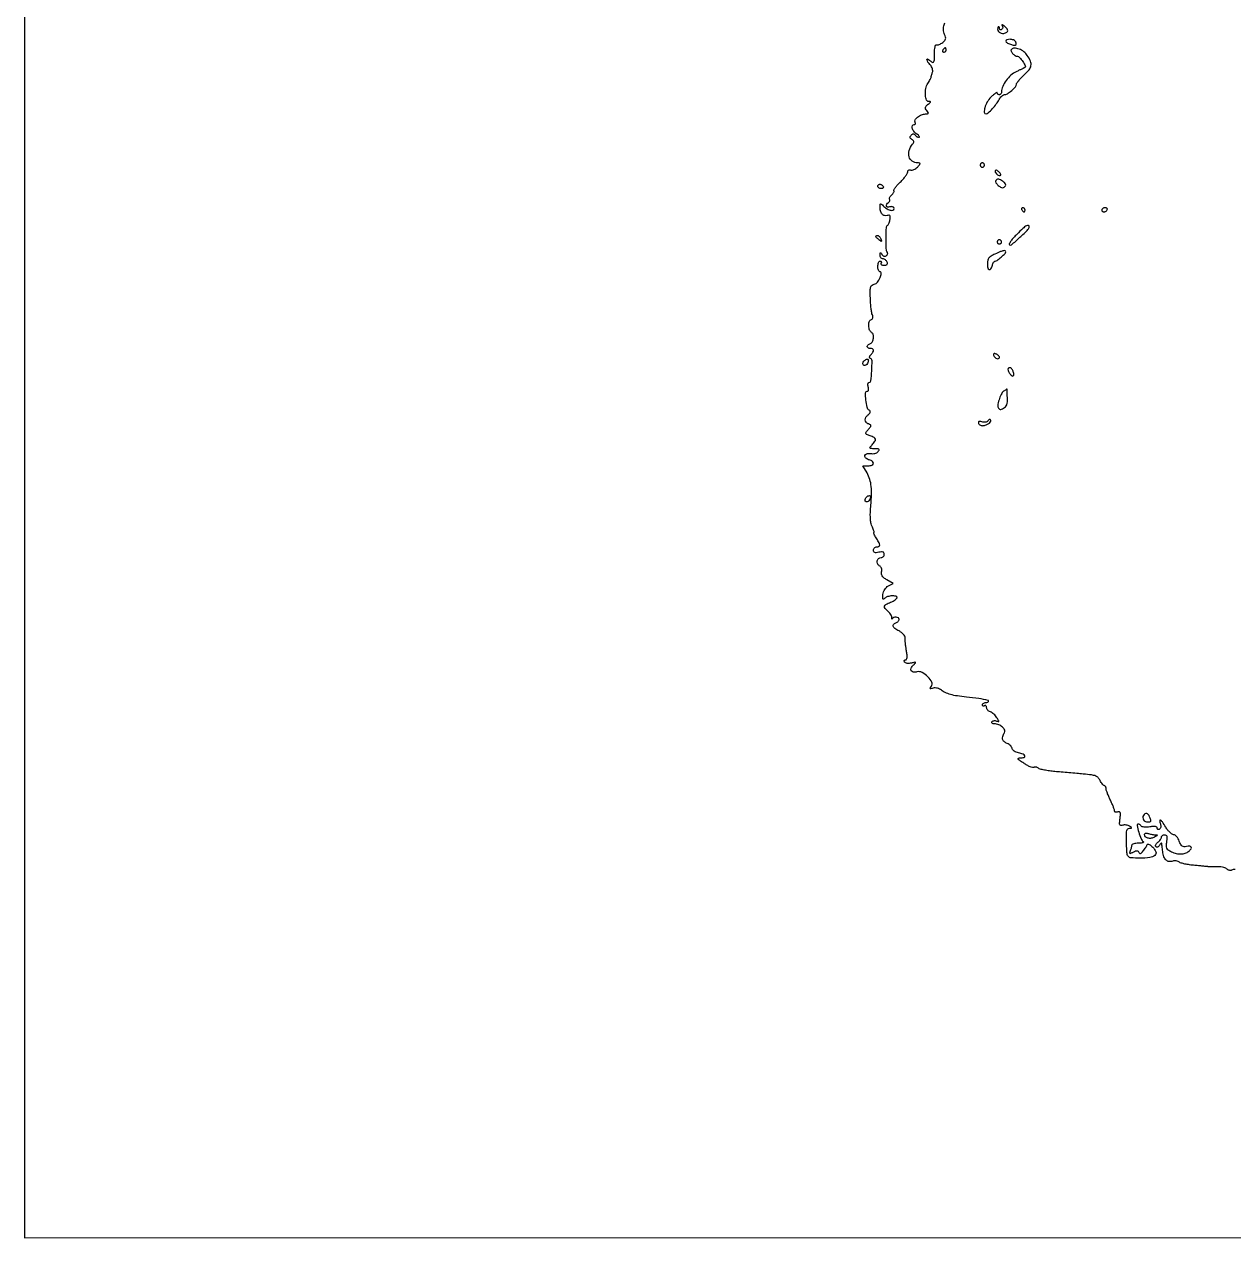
# Model space of a CAD drawing. Extents: x 0 to 4160, y 0 to 3120.
# Drawn here: x 0 to 567, y 0 to 569 of the extents above; entities that cross this region are included whole.
import ezdxf

# ---------------------------------------------------------------- set-up
doc = ezdxf.new("R2010")
doc.units = 0

msp = doc.modelspace()

# ---------------------------------------------------------------- linework, layer by layer
for points in [[(4159.499279, 606.274193, 0.000001), (4159.667734, 974.478125, 0.000057)], [(757.647081, 3119.740147, 0.000002), (520.492565, 3119.487217, 0.4139)], [(0.042426, 799.656512, 0.000072), (0, 504.968615), (0, 0), (1964.75, 0.149832, 0.000016), (2717.930904, 0.232101, 0.000028)], [(567.508103, 172.651298, 0.197791), (565.786628, 172.368129, -0.141867), (565.349245, 172.246269, -0.064607), (564.756135, 172.329347, -0.056407), (564.108947, 172.588516, -0.049824), (563.50622, 172.994838, 0.088438), (562.737695, 173.431105, 0.033416), (561.54373, 173.76551, 0.031821), (560.166603, 173.963305, 0.033563), (558.800025, 173.979611, -0.005013), (557.499566, 173.920865, -0.00677), (556.322507, 173.895466, -0.004754), (555.338749, 173.896914, -0.071022), (555, 173.949077, 0.047454), (554.629268, 174.024135, 0.001163), (552.897436, 174.202435, 0.002514), (550.862767, 174.396803, 0.001707), (548.544462, 174.598531, -0.014235), (546.172881, 174.864907, -0.017328), (543.972212, 175.25394, -0.016017), (542.164291, 175.699542, -0.105144), (541.34245, 176.130755, 0.08282), (540.733219, 176.485639, 0.051928), (539.933968, 176.696919, 0.050499), (539.078146, 176.742975, 0.063756), (538.297988, 176.605447, -0.102925), (536.504361, 176.431456, -0.163257), (535.115862, 177.071755, -0.124025), (534.142859, 178.595586, -0.048266), (533.580885, 181.050738, 0.000479), (533.40405, 182.408386, 0.000651), (533.24164, 183.633654, 0.000431), (533.103028, 184.662305, 0.007327), (533.052176, 185, 0.478271), (532.941115, 185.062774, 0.096907), (532.720418, 184.921007, 0.042476), (532.402435, 184.559696, 0.018222), (532.03906, 184.02896, -0.063267), (531.623628, 183.5259, -0.096837), (531.146203, 183.225861, -0.126842), (530.685257, 183.172304, -0.16362), (530.305945, 183.360721, -0.198182), (530.137158, 183.766596, -0.107732), (530.252568, 184.303253, -0.07807), (530.641287, 184.893614, -0.050371), (531.251572, 185.442004, 0.038632), (531.920576, 186.015402, 0.039762), (532.486399, 186.679735, 0.042964), (532.878172, 187.333114, 0.114055), (533, 187.860243, -0.125281), (533.11065, 188.294918, -0.10078), (533.422157, 188.665196, -0.090229), (533.888121, 188.914057, -0.077798), (534.437129, 189, -0.156577), (535.07025, 188.796753, -0.172226), (535.437299, 188.269821, -0.086175), (535.529954, 187.301478, -0.021089), (535.33955, 185.704975, 0.030536), (535.152996, 183.842329, 0.125333), (535.388335, 182.741413, 0.131264), (536.114661, 181.914945, 0.034839), (537.652421, 181.036288, 0.050943), (539.932654, 180.20996, 0.06724), (542.126975, 179.96407, 0.075347), (544.103832, 180.309715, 0.091063), (545.75, 181.220019, 0.059736), (546.819949, 182.335177, 0.273568), (546.915639, 183.191268, 0.292248), (546.2213, 183.645563, 0.064245), (544.737644, 183.470289, -0.064576), (543.534238, 183.328927, -0.155357), (542.692208, 183.608239, -0.116872), (542.018369, 184.392891, -0.028997), (541.324508, 185.951237, 0.04034), (540.773046, 187.117887, 0.048657), (540.069586, 188.104426, 0.055977), (539.327593, 188.785047, 0.15893), (538.668424, 189, -0.154019), (537.94628, 189.227853, -0.037676), (536.969886, 190.028125, -0.03506), (535.938654, 191.160245, -0.028791), (535, 192.5, 0.010876), (533.392919, 194.97812, 0.103797), (532.489796, 195.848371, 0.633855), (532.132906, 195.61968, 0.044623), (532.47329, 194.084157, -0.055621), (532.628426, 193.303639, -0.06322), (532.597037, 192.54216, -0.072852), (532.393591, 191.913363, -0.140631), (532.040677, 191.52514, -0.091268), (531.643474, 191.370374, -0.169909), (531.305699, 191.42042, -0.175599), (531.080206, 191.66765, -0.098263), (531, 192.071825, 0.233339), (530.763936, 192.550124, 0.119633), (530.13718, 192.826801, 0.063418), (529.070287, 192.881167, 0.021284), (527.518323, 192.696686, -0.026863), (526.142899, 192.548725, -0.036053), (524.889795, 192.572065, -0.039173), (523.903632, 192.740335, -0.194891), (523.459306, 193.065844, 0.0588), (523.175608, 193.42317, 0.050527), (522.802641, 193.725592, 0.053037), (522.401301, 193.931675, 0.092363), (522.034584, 194, 0.476164), (521.533777, 193.383226, 0.019911), (522.323308, 190.24686, 0.023226), (523.414025, 187.092078, 0.14513), (524.459906, 185.765313, -0.373708), (524.527437, 185.489998, -0.194621), (524.239785, 185.241942, -0.059493), (523.431136, 185.070988, -0.021199), (522.25, 185.015313, 0.026715), (521.004676, 184.942841, 0.042065), (519.954687, 184.734773, 0.05136), (519.21438, 184.437075, 0.278327), (519, 184.081787, -0.046211), (518.956765, 183.614984, -0.014847), (518.808584, 182.934477, -0.014669), (518.597814, 182.182953, -0.015912), (518.34837, 181.465454, 0.025274), (518.049385, 180.550602, 0.377061), (518.186089, 180.271758, 0.212831), (518.594098, 180.282197, 0.011604), (519.7677, 180.875677, -0.027718), (520.807748, 181.360208, -0.108458), (521.502665, 181.475553, -0.177133), (521.992073, 181.267355, -0.106127), (522.356509, 180.74201, 0.130186), (522.688637, 180.308674, 0.246215), (523.110665, 180.234007, 0.119869), (523.660568, 180.568373, 0.026723), (524.401116, 181.39181, 0.01407), (525.011162, 182.192826, 0.01364), (525.581779, 183.035072, 0.013679), (526.042763, 183.802673, 0.047966), (526.276437, 184.32931, -0.331522), (526.588824, 184.547089, -0.101168), (527.184843, 184.405595, -0.058206), (527.989567, 183.911091, -0.029534), (528.879412, 183.120588, -0.104073), (530.313049, 180.922805, -0.318967), (529.901934, 179.291908, -0.148889), (527.554182, 178.26948, -0.028787), (522.877555, 178, -0.017771), (518.670373, 178.149581, -0.228543), (517.341988, 178.91095, -0.139536), (516.771189, 180.612285, -0.005497), (516.535952, 187.25, -0.014388), (516.546275, 189.627049, -0.064404), (516.770102, 190.998763, -0.137357), (517.232968, 191.731526, -0.183123), (517.959942, 192.015313, 0.012447), (518.844234, 192.04613, 0.385018), (518.986063, 192.190644, 0.257948), (518.875788, 192.411043, 0.007949), (518, 192.992484, 0.065355), (517.300176, 193.321664, 0.044069), (516.437933, 193.515442, 0.04403), (515.553943, 193.55523, 0.064722), (514.788707, 193.422069, -0.092966), (513.925766, 193.321384, -0.288665), (513.473426, 193.652093, -0.113899), (513.340002, 194.531189, -0.012786), (513.546669, 196.554942, 0.013265), (513.741703, 198.483051, 0.100059), (513.62792, 199.387295, 0.284059), (513.22325, 199.723078, 0.127053), (512.507962, 199.641429, -0.058715), (511.930686, 199.494572, -0.104037), (511.442964, 199.531471, -0.149233), (511.122814, 199.74082, -0.175622), (511, 200.079691, 0.083313), (510.897578, 200.690108, 0.00938), (510.4125, 202.013877, 0.011167), (509.765868, 203.576597, 0.008852), (509, 205.236136, -0.011331), (508.234286, 206.917199, -0.013285), (507.5875, 208.545124, -0.012255), (507.113847, 209.941119, -0.075794), (507, 210.687829, 0.062114), (506.937429, 211.189563, 0.080425), (506.753401, 211.61455, 0.09792), (506.480679, 211.898992, 0.154003), (506.160515, 212, -0.187264), (505.766004, 212.153125, -0.038352), (505.24481, 212.70851, -0.035511), (504.704343, 213.488441, -0.026874), (504.222073, 214.411948, 0.084968), (503.335468, 215.716118, 0.110573), (502.134089, 216.510039, 0.058932), (500.159085, 217.005892, 0.010131), (496.311558, 217.423015, -0.000109), (493.232275, 217.694533, -0.000066), (489.59152, 218.016841, -0.000066), (485.980357, 218.337493, -0.000117), (483, 218.603233, -0.01245), (480.422764, 218.898475, -0.015663), (478.055055, 219.305598, -0.013826), (476.113628, 219.758651, -0.108499), (475.293805, 220.178255, 0.064523), (474.759862, 220.513269, 0.063578), (474.155509, 220.703197, 0.069181), (473.575195, 220.726055, 0.114193), (473.112562, 220.569567, -0.207653), (472.515842, 220.482987, -0.030648), (471.33462, 220.8832, -0.030288), (469.920641, 221.56363, -0.021795), (468.42921, 222.483477, -0.007024), (466.429189, 223.882158, -0.097567), (465.830172, 224.522647, -0.497611), (465.964523, 224.873153, -0.07044), (466.860453, 225, 0.067476), (468.565807, 225.231194, 0.438289), (468.918487, 225.916717, 0.217691), (468.09761, 226.747031, 0.04128), (466, 227.35, -0.041314), (464.851823, 227.680133, -0.054355), (463.88125, 228.174567, -0.065882), (463.215722, 228.748155, -0.184008), (463, 229.314485, 0.140053), (462.827998, 229.916499, 0.054847), (462.289122, 230.60205, 0.048668), (461.505872, 231.258801, 0.043274), (460.579988, 231.781601, -0.070372), (459.15223, 232.692802, -0.15829), (458.490246, 233.776726, -0.144204), (458.560126, 235.11577, -0.05495), (459.378258, 236.816535, 0.251281), (459.460184, 238.060096, 0.10522), (458.43127, 239.4529, 0.083527), (456.658266, 240.560062, 0.093764), (454.690983, 240.968197, -0.053267), (454.040092, 241.049331, -0.113266), (453.586983, 241.271579, -0.183393), (453.400996, 241.591604, -0.181266), (453.473008, 241.956326, -0.134469), (453.816743, 242.276475, -0.080046), (454.350736, 242.455096, -0.070073), (454.987826, 242.469835, -0.062487), (455.631044, 242.31134, 0.02755), (456.474443, 242.039946, 0.44843), (456.69469, 242.186414, 0.168628), (456.612982, 242.603905, 0.007716), (455.851494, 243.866188, 0.040665), (455.207188, 244.732404, 0.032766), (454.385708, 245.552363, 0.033837), (453.520781, 246.211682, 0.069194), (452.752475, 246.578561, -0.071861), (452.082604, 246.902813, -0.067272), (451.51479, 247.409554, -0.071494), (451.131149, 248.014609, -0.10598), (451, 248.626405, 0.069787), (450.926319, 249.151734, 0.14451), (450.70625, 249.49832, 0.189949), (450.379947, 249.614704, 0.13093), (450, 249.5, -0.082592), (449.6179, 249.343488, -0.161196), (449.29375, 249.3746, -0.182303), (449.078288, 249.586039, -0.108972), (449, 249.940983, -0.19465), (449.163675, 250.345487, -0.087014), (449.636458, 250.688914, -0.066882), (450.337405, 250.922028, -0.046909), (451.166667, 251, 0.268083), (451.882111, 251.4133, 0.495403), (451.66123, 251.94039, 0.027756), (447.35181, 252.807437, 0.011783), (441.5, 253.509992, -0.014552), (437.303261, 254.037434, -0.029036), (434.032799, 254.741971, -0.037072), (431.540437, 255.63582, -0.074585), (429.782882, 256.7558, 0.067859), (428.96959, 257.289497, 0.050331), (427.956634, 257.653121, 0.050825), (426.904582, 257.804066, 0.074316), (425.975731, 257.703904, -0.012413), (424.835078, 257.435681, -0.254359), (424.50781, 257.534064, -0.364148), (424.484299, 257.819536, -0.019115), (425.08535, 258.60284, 0.294151), (425.314868, 260.497361, 0.083038), (423.510243, 263.039666, 0.074946), (420.789557, 265.057693, 0.184147), (418.359094, 265.361522, -0.086181), (416.636644, 265.244365, -0.24325), (415.658552, 265.886937, -0.24314), (415.617255, 267.056803, -0.086127), (416.611608, 268.468751, 0.007888), (417.602319, 269.491226, 0.386905), (417.606366, 269.752054, 0.274549), (417.312218, 269.846953, 0.005523), (415.729894, 269.468344, -0.042521), (414.706482, 269.302226, -0.054228), (413.751688, 269.333198, -0.064328), (412.988927, 269.543689, -0.156122), (412.550077, 269.918973, -0.082786), (412.381074, 270.332023, -0.161413), (412.41513, 270.682448, -0.182161), (412.644348, 270.915401, -0.108702), (413.028881, 271, 0.271526), (413.493209, 271.272225, 0.104683), (413.723654, 272.012849, 0.051878), (413.71005, 273.294545, 0.015118), (413.425485, 275.25, -0.008357), (413.145663, 277.005926, -0.008396), (412.925169, 278.767451, -0.008254), (412.78416, 280.30889, -0.033015), (412.775907, 281.256216, 0.13406), (412.607257, 282.050447, 0.059593), (412.0025, 282.944334, 0.051796), (411.077678, 283.811857, 0.0432), (409.938319, 284.531896, -0.031234), (407.944218, 285.7264, -0.153535), (407.145538, 286.747118, -0.298718), (407.342739, 287.623649, -0.100975), (408.5, 288.361626, 0.055615), (409.073647, 288.65847, 0.05786), (409.559375, 289.071116, 0.064334), (409.889786, 289.531511, 0.12413), (410, 289.968615, 0.261869), (409.619315, 290.645631, 0.115518), (408.610214, 290.975906, 0.102001), (407.462428, 290.840991, 0.187288), (406.747228, 290.25, -0.04843), (406.606014, 290.046527, -0.573414), (406.529921, 290.0599, -0.132103), (406.512949, 290.242152, -0.014631), (406.596456, 290.656044, 0.141489), (406.566605, 291.221239, 0.046604), (406.218511, 291.986252, 0.042057), (405.652276, 292.806462, 0.036752), (404.932561, 293.561032, -0.032407), (403.407181, 295.132739, -0.239857), (403.17173, 296.116884, -0.212935), (403.823407, 296.964245, -0.025731), (406, 298, 0.023358), (407.148944, 298.540069, 0.032352), (408.11875, 299.135727, 0.033695), (408.819057, 299.70534, 0.208074), (409, 300.12132, 0.354099), (408.430414, 300.82475, 0.06415), (406.630369, 300.971572, 0.05736), (404.595089, 300.640337, 0.128061), (403.252493, 299.852493, -0.083527), (402.728452, 299.479379, -0.414549), (402.420383, 299.586247, -0.12544), (402.297761, 300.187023, -0.01375), (402.405165, 301.602493, -0.054715), (402.681411, 302.882528, -0.060051), (403.224053, 304.029723, -0.062981), (403.99559, 304.969157, -0.071928), (404.945624, 305.638556), (407.185905, 306.777111), (404.222884, 308.527411, -0.031994), (402.856352, 309.457359, -0.082781), (402.051427, 310.331647, -0.112911), (401.714799, 311.242349, -0.09654), (401.779635, 312.265325, 0.070309), (401.881295, 313.142414, 0.084062), (401.722156, 313.957893, 0.088222), (401.313358, 314.645406, 0.087261), (400.691237, 315.152916, -0.162902), (399.795551, 316.13855, -0.163521), (399.675374, 317.46308, -0.167403), (400.377379, 318.56943, -0.170023), (401.606989, 319, 0.108245), (402.138448, 319.116419, 0.099667), (402.590803, 319.446222, 0.095534), (402.894122, 319.939118, 0.090536), (403, 320.519052, 0.110348), (402.85055, 321.187981, 0.199747), (402.441824, 321.558852, 0.118247), (401.702979, 321.638342, 0.029428), (400.5, 321.410644, -0.029142), (399.271262, 321.177342, -0.126491), (398.541055, 321.267075, -0.206124), (398.141628, 321.662586, -0.096238), (398, 322.391592, -0.092135), (398.114111, 323.005596, -0.096052), (398.440625, 323.52753, -0.09939), (398.92769, 323.876819, -0.106399), (399.5, 324, 0.108905), (400.535577, 324.228265, 0.293464), (400.921829, 324.836228, 0.12995), (400.630765, 325.915737, 0.022303), (399.481716, 327.722642, -0.022682), (398.917381, 328.611558, -0.027893), (398.477207, 329.489973, -0.028289), (398.197825, 330.25016, -0.144704), (398.194168, 330.695148, 0.120731), (398.21134, 331.136426, 0.027051), (398.019654, 331.870285, 0.026554), (397.698875, 332.715632, 0.022964), (397.276065, 333.565397, -0.079308), (396.851132, 334.731933, -0.02417), (396.583001, 336.597977, -0.023042), (396.476962, 338.791367, -0.020706), (396.56609, 341.065397, 0.009237), (396.995465, 347.970227, 0.034264), (396.887062, 352.328178, 0.052131), (396.233649, 355.592832, 0.052561), (394.920148, 358.642169), (393.034168, 362), (395.517084, 362, 0.078433), (397.231837, 362.27065, 0.277129), (397.934858, 363.077044, 0.297762), (397.533119, 364.020728, 0.083629), (396, 364.710251, -0.111366), (394.400211, 365.538237, -0.263891), (393.949433, 366.752891, -0.288871), (394.761395, 367.672911, -0.119098), (396.49365, 367.756463, 0.053014), (397.551194, 367.668534, 0.05411), (398.596062, 367.806296, 0.058895), (399.495026, 368.141448, 0.101234), (400.116095, 368.639886, 0.062119), (400.556, 369.32825, 0.344081), (400.467095, 369.729179, 0.157255), (399.904044, 369.952659, 0.016472), (398.467457, 370, -0.009818), (396.729179, 370.034135, -0.250298), (396.333871, 370.26564, -0.31758), (396.36049, 370.677626, -0.014008), (397.345012, 371.828741, 0.029466), (398.657947, 373.463507, 0.214492), (398.848348, 374.426752, 0.217941), (398.253366, 375.198782, 0.030435), (396.368023, 376.050177, -0.01502), (394.741632, 376.725108, -0.219142), (394.34376, 377.182483, -0.241374), (394.453436, 377.755191, -0.018167), (395.504143, 379.004578, 0.013385), (396.521761, 380.191391, 0.159059), (396.736, 380.749446, 0.278739), (396.515079, 381.161051, 0.042053), (395.636119, 381.58614, -0.119759), (394.500461, 382.371098, -0.178791), (394.064308, 383.483117, -0.148542), (394.428474, 384.77384, -0.07719), (395.547334, 386.039284, 0.038208), (396.190703, 386.662021, 0.128255), (396.454217, 387.180533, 0.198969), (396.374578, 387.623896, 0.112137), (395.978561, 388.01325, -0.199302), (394.96692, 389.41905, -0.031081), (394.382029, 392.863939, -0.030238), (394.229005, 396.218698, -0.409863), (395.022017, 397, 0.190309), (395.414891, 397.155154, 0.147037), (395.648331, 397.556721, 0.092244), (395.680602, 398.19365, 0.043524), (395.5, 399, -0.04296), (395.327444, 399.766377, -0.076151), (395.338049, 400.4125, -0.11831), (395.520542, 400.839434, -0.237132), (395.840063, 401, 0.380334), (396.726105, 401.787965, 0.014776), (397.140223, 406.509022, 0.015034), (397.272857, 411.265459, 0.312397), (396.5, 412.376514, -0.165215), (396.191095, 412.628835, -0.177982), (396.111669, 413.008672, -0.10881), (396.3, 413.504635, -0.04418), (396.75, 414.075, 0.043888), (397.706221, 415.28554, 0.168082), (397.938442, 416.203457, 0.274815), (397.520918, 416.786262, 0.103557), (396.5, 417, -0.057609), (395.926285, 417.066322, -0.076852), (395.440625, 417.262322, -0.095748), (395.115158, 417.552359, -0.164455), (395, 417.893011, -0.13875), (395.108626, 418.276919, -0.061199), (395.440625, 418.692784, -0.053891), (395.926204, 419.075237, -0.048303), (396.5, 419.361626, 0.181893), (397.463083, 420.21704, 0.090997), (397.956494, 421.794261, 0.092408), (397.854442, 423.42242, 0.195), (397.119402, 424.426205, -0.168398), (396.164508, 425.598487, -0.072391), (395.747654, 427.599731, -0.076455), (395.92471, 429.523396, -0.244715), (396.752003, 430.458329, 0.092355), (397.331633, 430.814178, 0.137501), (397.647275, 431.314598, 0.118488), (397.68211, 431.964364, 0.058625), (397.436972, 432.758429, -0.063487), (397.127359, 433.796934, -0.011269), (396.842814, 435.8102, -0.012031), (396.617994, 438.199744, -0.010582), (396.496335, 440.701825, -0.008358), (396.45784, 444.297474, -0.067903), (396.689684, 445.923738, -0.167734), (397.277521, 446.765556, -0.121152), (398.345798, 447.201825, 0.193), (399.784409, 448.040669, 0.061251), (401.083656, 450.211877, 0.083167), (401.605291, 452.246786, 0.439331), (400.913517, 453, -0.240751), (400.563145, 453.179085, -0.06897), (400.268346, 453.734375, -0.0529), (400.066623, 454.542456, -0.034746), (400, 455.5, -0.040452), (400.077571, 456.457223, -0.059813), (400.311086, 457.265625, -0.078662), (400.653831, 457.815127, -0.217355), (401.059017, 458, -0.108972), (401.413961, 457.921712, -0.182303), (401.6254, 457.70625, -0.161196), (401.656512, 457.3821, -0.082592), (401.5, 457, 0.198616), (401.438409, 456.621819, 0.182768), (401.65913, 456.29375, 0.105992), (402.176143, 456.071602, 0.048696), (402.909598, 456, 0.048151), (403.791536, 456.08513, 0.153487), (404.305555, 456.363975, 0.198974), (404.490903, 456.833012, 0.087704), (404.361626, 457.5, 0.074185), (404.037471, 458.073431, 0.064359), (403.545909, 458.559375, 0.06686), (402.968559, 458.888097, 0.096313), (402.393011, 459, -0.125204), (401.862965, 459.134842, -0.101762), (401.413695, 459.514063, -0.091119), (401.114537, 460.081487, -0.078209), (401.015313, 460.75, -0.014763), (401.049641, 461.646453, -0.283898), (401.205069, 461.863691, -0.345083), (401.438495, 461.799577, -0.018391), (401.903509, 461.121885, 0.079679), (402.3221, 460.648105, 0.090282), (402.851367, 460.353397, 0.09954), (403.407118, 460.280987, 0.121774), (403.904508, 460.440983, 0.072792), (404.296595, 460.770498, 0.087521), (404.548799, 461.180044, 0.100508), (404.624632, 461.603932, 0.133346), (404.513677, 461.97787, -0.129636), (403.953038, 463.817987, -0.011463), (403.879645, 468.716145, -0.008522), (404.004668, 473.718704, -0.229077), (404.615974, 474.858151, 0.106775), (404.972046, 475.25599, 0.03618), (405.308286, 475.961076, 0.034044), (405.577628, 476.817839, 0.033081), (405.731384, 477.711471, 0.033566), (405.770427, 478.762124, 0.169062), (405.56382, 479.302938, 0.243578), (405.122313, 479.486009, 0.070524), (404.380459, 479.315754, -0.171527), (403.135242, 479.282548, -0.143844), (402.038384, 480.031042, -0.105199), (401.282138, 481.495699, -0.064851), (401.015313, 483.424314, -0.022209), (401.057581, 484.583301, -0.406617), (401.310599, 484.804114, -0.16671), (401.770076, 484.617794, -0.005644), (403.25, 483.301595, 0.07132), (404.883494, 482.194102, 0.098306), (406.593265, 481.743985, 0.260122), (407.447236, 482.153897, 0.30056), (407.474206, 483.041736, 0.137789), (407.158227, 483.332211, 0.079511), (406.662845, 483.491347, 0.069087), (406.069399, 483.499764, 0.060733), (405.467975, 483.349337, -0.156164), (404.538237, 483.296675, -0.285252), (404.032432, 483.826924, -0.199829), (404.202695, 484.71995, -0.109019), (405.016312, 485.510081, 0.078968), (405.366404, 485.811716, 0.090809), (405.58565, 486.193856, 0.100776), (405.641812, 486.595628, 0.123519), (405.527322, 486.955791, -0.175823), (405.443224, 487.359282, -0.075522), (405.60461, 487.893536, -0.061499), (405.9718, 488.470255, -0.047102), (406.5, 489, 0.041864), (407.032575, 489.523079, 0.056717), (407.411612, 490.080217, 0.070237), (407.592982, 490.58674, 0.191587), (407.527901, 490.954855, -0.281999), (407.526149, 491.409738, -0.022395), (408.226729, 492.454594, -0.025132), (409.24513, 493.699404, -0.016269), (410.538912, 495.037715, 0.019359), (411.864042, 496.425505, 0.023864), (412.983305, 497.821343, 0.023292), (413.795389, 499.056592, 0.134554), (414, 499.803156, -0.103547), (414.106434, 500.311589, -0.151987), (414.403544, 500.654208, -0.143187), (414.857672, 500.780043, -0.088298), (415.406044, 500.674428, 0.134474), (416.071881, 500.608252, 0.061955), (416.912815, 500.861061, 0.054849), (417.787724, 501.368262, 0.05011), (418.561032, 502.067439, 0.007132), (419.643744, 503.298677, 0.175617), (419.800847, 503.716886, 0.38924), (419.591247, 503.950751, 0.024422), (418.583559, 504, -0.159215), (416.090329, 504.81457, -0.173439), (414.663938, 506.918541, -0.138777), (414.732905, 509.855496, -0.094415), (416.308087, 512.826215, 0.058284), (416.727438, 513.496015, 0.152751), (416.805604, 514.051553, 0.154598), (416.553202, 514.548267, 0.060151), (415.944057, 515.034575, -0.051414), (415.320087, 515.515164, -0.167632), (415.082845, 515.971342, -0.176722), (415.183279, 516.460677, -0.058349), (415.645492, 517.045492, -0.046277), (416.206824, 517.511532, -0.145335), (416.668282, 517.660251, -0.181657), (417.071357, 517.519357, -0.080562), (417.446149, 517.087132, 0.068311), (417.78938, 516.671251, 0.05246), (418.262443, 516.319345, 0.053428), (418.786722, 516.080167, 0.080485), (419.281523, 516, 0.325584), (419.493887, 516.154682, 0.231279), (419.450376, 516.457282, 0.067862), (419.000676, 516.956868, 0.022847), (418.222506, 517.556704, -0.072791), (416.833653, 518.867095, -0.103626), (416.078859, 520.380579, -0.191785), (416.217311, 521.501751, -0.273789), (417.059017, 522, 0.119008), (417.409578, 522.084638, 0.186698), (417.613321, 522.313295, 0.153318), (417.632139, 522.658675, 0.076081), (417.458879, 523.066535, -0.287718), (417.466313, 524.171471, -0.083357), (418.65996, 525.496296, -0.069491), (420.495005, 526.577277, -0.094431), (422.372445, 526.968197, 0.027106), (423.352085, 527.038048, 0.276219), (423.659858, 527.27908, 0.247241), (423.61165, 527.688028, 0.022659), (422.97406, 528.531256, -0.051872), (422.398626, 529.392408, -0.174404), (422.305421, 530.053386, -0.144485), (422.652671, 530.700929, -0.032096), (423.601615, 531.54574, 0.016541), (424.364014, 532.183117, 0.119348), (424.633817, 532.574268, 0.470242), (424.526191, 532.765389, 0.090643), (424.069074, 532.764484, -0.356604), (422.887504, 533.413542, -0.078176), (422.325294, 535.843651, -0.063273), (422.492794, 538.882737, -0.099982), (423.459465, 541.297792, 0.011852), (424.017494, 542.19515, 0.013989), (424.500913, 543.07033, 0.012897), (424.866951, 543.826372, 0.080795), (424.97856, 544.239502, -0.035645), (425.046286, 544.625072, -0.009963), (425.206808, 545.216425, -0.009998), (425.415687, 545.879942, -0.010357), (425.648638, 546.526748, 0.108905), (425.757601, 547.25039, 0.057807), (425.591846, 548.146093, 0.053474), (425.197222, 549.065799, 0.055908), (424.621281, 549.865986, -0.037591), (423.509183, 551.297677, -0.102026), (423.032632, 552.484185, -0.585815), (423.355712, 552.750575, -0.104142), (424.2, 552.2, 0.055915), (425.462939, 551.191834, 0.390523), (426.172898, 551.322968, 0.153361), (426.555428, 552.407196, 0.013279), (426.579963, 555.373095, -0.01994), (426.616808, 557.079215, -0.040793), (426.807436, 558.403096, -0.060474), (427.109393, 559.242404, -0.375491), (427.5, 559.401253, 0.133619), (428.015032, 559.366955, 0.041108), (428.769711, 559.585061, 0.037839), (429.610366, 559.979953, 0.033555), (430.418166, 560.511366, 0.044954), (431.347907, 561.35827, 0.127838), (431.755401, 562.126219, 0.124416), (431.74304, 563.008535, 0.041508), (431.303564, 564.233208, -0.053174), (430.94925, 565.29789, -0.04272), (430.793122, 566.49561, -0.043037), (430.84313, 567.691705, -0.056692), (431.103586, 568.751114, 0.042421), (431.375418, 569.735073, 0.033777)]]:
    msp.add_lwpolyline(points, format="xyb")
for points in [[(458.324353, 568.319098, -0.085227), (458.517838, 567.820558, -0.092469), (458.526028, 567.300578, -0.098926), (458.349683, 566.840296, -0.114024), (458.016312, 566.510081, -0.097971), (457.628734, 566.364967, -0.175383), (457.298542, 566.426519, -0.170148), (457.07752, 566.687759, -0.091536), (457, 567.10765, 0.041279), (456.963985, 567.543143, 0.119482), (456.846211, 567.819499, 0.254003), (456.673776, 567.899128, 0.182106), (456.476461, 567.809795, 0.229359), (456.124869, 566.798126, 0.146528), (456.627651, 565.633129, 0.12432), (457.774232, 564.805862, 0.159693), (459.064583, 564.72714, 0.060003), (460.444386, 565.271289, 0.256359), (460.907847, 565.988996, 0.203295), (460.595463, 566.902047, 0.03965), (459.308042, 568.127555, 0.016162), (458.669838, 568.611901, 0.106538), (458.303435, 568.7688, 0.532304), (458.193744, 568.658977, 0.086902)], [(430.5, 557, 0.082592), (430.343488, 556.6179, 0.161196), (430.3746, 556.29375, 0.182303), (430.586039, 556.078288, 0.108972), (430.940983, 556, 0.093332), (431.345238, 556.076123, 0.09642), (431.688914, 556.29375, 0.099167), (431.918938, 556.618444, 0.105053), (432, 557, 0.042167), (431.967655, 557.382849, 0.061769), (431.870461, 557.70625, 0.081139), (431.727648, 557.92554, 0.210953), (431.559017, 558, 0.151918), (431.34829, 557.934461, 0.038439), (431.066025, 557.70625, 0.035638), (430.768994, 557.382774, 0.029505)], [(462.597638, 557.264305, 0.306473), (462.446637, 556.481802, 0.078816), (463.168538, 555.334047, 0.069337), (464.323298, 554.334267, 0.144784), (465.453465, 554, -0.221035), (466.481062, 553.522396, -0.029951), (467.938377, 551.568183, -0.028956), (469.125141, 549.509722, -0.377531), (468.918173, 548.721852, -0.035245), (468.617202, 548.548939, -0.001627), (467.552617, 548.037628, -0.002696), (466.282821, 547.441212, -0.00193), (464.856695, 546.787403, 0.076931), (462.387307, 545.171098, 0.052434), (460.138095, 542.67244, 0.053693), (458.528887, 539.867459, 0.103763), (458, 537.346362, -0.072631), (457.924869, 536.83188, -0.087428), (457.70625, 536.395494, -0.100491), (457.381344, 536.103764, -0.133622), (457, 536, -0.091158), (456.618237, 536.070184, -0.095739), (456.29375, 536.271154, -0.099562), (456.076619, 536.570899, -0.107521), (456, 536.923077, 0.538922), (455.786409, 537.063687, 0.049828), (455.11875, 536.69375, 0.030491), (454.152249, 535.933516, 0.014483), (453, 534.846154, 0.066188), (451.27778, 532.595737, 0.060367), (450.138185, 529.90367, 0.087796), (449.91477, 527.777879, 0.400398), (450.75, 527.017277, 0.186295), (451.7704, 527.438387, 0.018125), (453.673372, 529.382195, 0.023828), (455.547536, 531.64887, 0.039137), (456.879547, 533.75, -0.038313), (457.42492, 534.613414, -0.04291), (458.077416, 535.348835, -0.047502), (458.735464, 535.864178, -0.136351), (459.285184, 536.033269, 0.13657), (460.731227, 536.478745, 0.033439), (462.752769, 537.974941, 0.031646), (464.538788, 539.697371, 0.187204), (465, 540.886042, -0.155177), (465.186417, 541.472237, -0.018273), (466.028125, 542.574093, -0.020477), (467.1596, 543.838865, -0.015431), (468.5, 545.136427, 0.035149), (470.89413, 547.644165, 0.131793), (471.793403, 549.605601, 0.143838), (471.550871, 551.652941, 0.044832), (470.070414, 554.407027, 0.085063), (468.437302, 556.151091, 0.070948), (466.215225, 557.384896, 0.081091), (464.050983, 557.831224, 0.209733)], [(460, 561.116631, 0.282338), (460.429374, 560.416855, 0.03517), (462.145659, 559.69166, 0.035516), (463.95953, 559.212103, 0.248128), (464.806465, 559.473132, 0.18005), (464.910449, 559.700395, 0.063227), (464.890965, 560.064551, 0.052789), (464.764375, 560.496276, 0.04074), (464.541119, 560.933469, 0.175387), (463.603388, 561.676358, 0.070724), (461.973121, 561.975585, 0.081962), (460.506355, 561.793892, 0.332498)], [(448, 503, 0.099038), (448.076342, 502.618362, 0.097945), (448.29375, 502.29375, 0.097945), (448.618362, 502.076342, 0.099038), (449, 502, 0.099038), (449.381638, 502.076342, 0.097945), (449.70625, 502.29375, 0.097945), (449.923658, 502.618362, 0.099038), (450, 503, 0.099038), (449.923658, 503.381638, 0.097945), (449.70625, 503.70625, 0.097945), (449.381638, 503.923658, 0.099038), (449, 504, 0.099038), (448.618362, 503.923658, 0.097945), (448.29375, 503.70625, 0.097945), (448.076342, 503.381638, 0.099038)], [(455, 500.181462, 0.149534), (455.266453, 499.310438, 0.084765), (456.035287, 498.506143, 0.097357), (456.934546, 498.077607, 0.264952), (457.590697, 498.257364, 0.274667), (457.658254, 498.52273, 0.066988), (457.466178, 498.952146, 0.05004), (457.075014, 499.46205, 0.030935), (456.524166, 499.979944, 0.030483), (455.879936, 500.451416, 0.110288), (455.405689, 500.625144, 0.256649), (455.121034, 500.514408, 0.176123)], [(455.393585, 495.827817, 0.277508), (455.380423, 494.747323, 0.082689), (456.480436, 493.425901, 0.079579), (457.984508, 492.498035, 0.241409), (459.147322, 492.59105, 0.11599), (459.81374, 493.256302, 0.226711), (459.893867, 493.985524, 0.133995), (459.332004, 494.801798, 0.03584), (458.04636, 495.738975, 0.030628), (457.077185, 496.264681, 0.100914), (456.37344, 496.432896, 0.154933), (455.83489, 496.281559, 0.109398)], [(402.5, 493, -0.139169), (402.607943, 492.620352, -0.191142), (402.478525, 492.29375, -0.138808), (402.110654, 492.073267, -0.066118), (401.559017, 492, -0.062283), (400.962904, 492.074545, -0.080552), (400.457961, 492.29375, -0.097988), (400.120018, 492.618621, -0.153634), (400, 493, -0.092995), (400.071618, 493.381732, -0.096318), (400.276414, 493.70625, -0.099231), (400.581949, 493.923444, -0.105429), (400.940983, 494, -0.089642), (401.346558, 493.926698, -0.053229), (401.7871, 493.70625, -0.051032), (402.193797, 493.382515, -0.06081)], [(467.5, 482, 0.029505), (467.768994, 481.617226, 0.035638), (468.066025, 481.29375, 0.038439), (468.34829, 481.065539, 0.151918), (468.559017, 481, 0.210953), (468.727648, 481.07446, 0.081139), (468.870461, 481.29375, 0.061769), (468.967655, 481.617151, 0.042167), (469, 482, 0.105053), (468.918938, 482.381556, 0.099167), (468.688914, 482.70625, 0.09642), (468.345238, 482.923877, 0.093332), (467.940983, 483, 0.108972), (467.586039, 482.921712, 0.182303), (467.3746, 482.70625, 0.161196), (467.343488, 482.3821, 0.082592)], [(505, 482, 0.092995), (505.071618, 481.618268, 0.096318), (505.276414, 481.29375, 0.099231), (505.581949, 481.076556, 0.105429), (505.940983, 481, 0.089642), (506.346558, 481.073302, 0.053229), (506.7871, 481.29375, 0.051032), (507.193797, 481.617485, 0.06081), (507.5, 482, 0.139169), (507.607943, 482.379648, 0.191142), (507.478525, 482.70625, 0.138808), (507.110654, 482.926733, 0.066118), (506.559017, 483, 0.062283), (505.962904, 482.925455, 0.080552), (505.457961, 482.70625, 0.097988), (505.120018, 482.381379, 0.153634)], [(465.240345, 470.621787, 0.015406), (463.657768, 468.934805, 0.025203), (462.437251, 467.401417, 0.02267), (461.617348, 466.140501, 0.341579), (461.67954, 465.653794, 0.392375), (462.651526, 465.617263, 0.008076), (466.612156, 469.136229, 0.010142), (470.394967, 472.752193, 0.199501), (471, 474.208208, 0.356779), (470.567888, 474.736698, 0.191522), (469.685164, 474.577465, 0.048176), (468.004051, 473.290948, 0.009257)], [(401.415903, 468.358556, -0.012731), (401.735322, 467.458284, -0.389672), (401.644403, 467.258808, -0.27071), (401.382614, 467.292701, -0.008807), (400.522892, 467.981001, -0.017238), (399.437502, 468.946872, -0.127361), (399.075, 469.530548, -0.389178), (399.234992, 469.870501, -0.097466), (399.893011, 470, -0.148172), (400.280616, 469.882557, -0.058677), (400.708728, 469.517826, -0.05126), (401.108853, 468.986565, -0.0442)], [(456, 467, 0.099038), (456.076342, 466.618362, 0.097945), (456.29375, 466.29375, 0.097945), (456.618362, 466.076342, 0.099038), (457, 466, 0.099038), (457.381638, 466.076342, 0.097945), (457.70625, 466.29375, 0.097945), (457.923658, 466.618362, 0.099038), (458, 467, 0.099038), (457.923658, 467.381638, 0.097945), (457.70625, 467.70625, 0.097945), (457.381638, 467.923658, 0.099038), (457, 468, 0.099038), (456.618362, 467.923658, 0.097945), (456.29375, 467.70625, 0.097945), (456.076342, 467.381638, 0.099038)], [(454.916667, 461.285469, 0.028098), (453.080769, 460.332353, 0.089658), (452.041148, 459.431744, 0.111929), (451.509226, 458.344917, 0.058121), (451.333333, 456.836874, 0.051306), (451.535159, 454.875148, 0.262604), (452.229638, 454.081177, 0.361783), (453.050037, 454.38599, 0.066351), (453.710251, 456, -0.03212), (453.964013, 456.765764, -0.043928), (454.294171, 457.4125, -0.051262), (454.646972, 457.86498, -0.204303), (454.963622, 458, 0.163679), (455.925853, 458.323664, 0.016353), (457.837742, 459.875002, 0.015001), (459.656177, 461.550014, 0.201781), (460, 462.367295, 0.318349), (459.692438, 462.801397, 0.137779), (458.947743, 462.84923, 0.045384), (457.516852, 462.405982, 0.007893)], [(395.361626, 410.5, -0.0934), (394.775912, 409.550368, -0.14009), (393.95259, 409.04161, -0.251538), (393.296638, 409.186723, -0.218435), (393, 409.833333, -0.112461), (393.174434, 410.599055, -0.082723), (393.676818, 411.313234, -0.083144), (394.380659, 411.82296, -0.115733), (395.135282, 412, -0.226347), (395.392473, 411.877284, -0.133446), (395.532574, 411.559375, -0.08379), (395.524131, 411.074834, -0.04548)], [(454.22894, 413.81318, 0.120025), (454.819479, 412.872631, 0.106345), (455.801325, 412.257968, 0.180578), (456.626672, 412.266106, 0.310331), (457, 412.809678, 0.13514), (456.884859, 413.227906, 0.062067), (456.534829, 413.677724, 0.054888), (456.022161, 414.088813, 0.049992), (455.41644, 414.393691, 0.045328), (454.780247, 414.573751, 0.161356), (454.366128, 414.517614, 0.257062), (454.181849, 414.25556, 0.108271)], [(461.015313, 407.25, 0.108425), (461.276744, 406.164891, 0.053785), (462.032387, 404.959334, 0.060569), (462.896507, 404.100299, 0.378361), (463.469166, 404.135832, 0.232255), (463.756863, 404.978567, 0.065054), (463.392395, 406.363323, 0.065144), (462.685264, 407.605851, 0.235013), (461.893011, 408, 0.082922), (461.553123, 407.943241, 0.094321), (461.26682, 407.779688, 0.102891), (461.078247, 407.536025, 0.119054)], [(459.312561, 397.214335, 0.127608), (458.128112, 395.944408, 0.037439), (457.027117, 393.491495, 0.036996), (456.30715, 390.921061, 0.142336), (456.444349, 389.284427, 0.089793), (456.804743, 388.690646, 0.181427), (457.281339, 388.438129, 0.123099), (457.947475, 388.516212, 0.032448), (458.931913, 388.963561, 0.084698), (459.864121, 389.687633, 0.099874), (460.439833, 390.643015, 0.071366), (460.715782, 391.999094, 0.024534), (460.734257, 394.006685, 0.000893), (460.670499, 395.536876, 0.001498), (460.610774, 396.822466, 0.000096), (460.553574, 397.974463, 0.516995), (460.537507, 397.984687, 0.043339), (460.509085, 397.970098, 0.000133), (460.162207, 397.75208, 0.000766), (459.770471, 397.504884, 0.000479)], [(451.515979, 383.025854, -0.140397), (451.103224, 382.650293, -0.0729), (450.435164, 382.433538, -0.063289), (449.626352, 382.39972, -0.055735), (448.79753, 382.564261, 0.028109), (447.855622, 382.805903, 0.156553), (447.343929, 382.746456, 0.290409), (447.141204, 382.436547, 0.087538), (447.235431, 381.854939, 0.124031), (447.559322, 381.362777, 0.083892), (448.125846, 380.996001, 0.075429), (448.84362, 380.807676, 0.070151), (449.603744, 380.833574, 0.056053), (451.130721, 381.282798, 0.077366), (452.345134, 382.0316, 0.123384), (452.929343, 382.852854, 0.297918), (452.783469, 383.549864, 0.169171), (452.507158, 383.683416, 0.127455), (452.170574, 383.636505, 0.095475), (451.820952, 383.406244, 0.061189)], [(396.361626, 346.5, -0.0934), (395.775912, 345.550368, -0.14009), (394.95259, 345.04161, -0.251538), (394.296638, 345.186723, -0.218435), (394, 345.833333, -0.112461), (394.174434, 346.599055, -0.082723), (394.676818, 347.313234, -0.083144), (395.380659, 347.82296, -0.115733), (396.135282, 348, -0.226347), (396.392473, 347.877284, -0.133446), (396.532574, 347.559375, -0.08379), (396.524131, 347.074834, -0.04548)], [(524.5, 198, 0.146325), (524.228266, 196.990666, 0.144467), (524.553147, 195.992115, 0.131205), (525.404587, 195.262677, 0.112333), (526.559017, 195, 0.039048), (527.55025, 195.07753, 0.277452), (527.904535, 195.37437, 0.162841), (527.909929, 195.956897, 0.013206), (527.393011, 197.418213, 0.076228), (526.792803, 198.469985, 0.177224), (526.029826, 198.936992, 0.204975), (525.226889, 198.769295, 0.102097)], [(529.831787, 188.969591, -0.013326), (530.780276, 188.926998, -0.431674), (530.911482, 188.76615, -0.225396), (530.755619, 188.52519, -0.006605), (529.689261, 187.88591, -0.090417), (528.142168, 187.327312, -0.104027), (526.576172, 187.391798, -0.133345), (525.434865, 188.035588, -0.200649), (525, 189.075604, -0.162438), (525.128016, 189.459252, -0.151794), (525.464077, 189.70191, -0.110153), (525.97576, 189.755665, -0.062998), (526.581787, 189.606989, 0.026881), (527.308416, 189.372098, 0.016313), (528.188962, 189.16937, 0.016327), (529.07838, 189.024911, 0.027541)]]:
    msp.add_lwpolyline(points, format="xyb", close=True)

doc.saveas('drawing.dxf')
